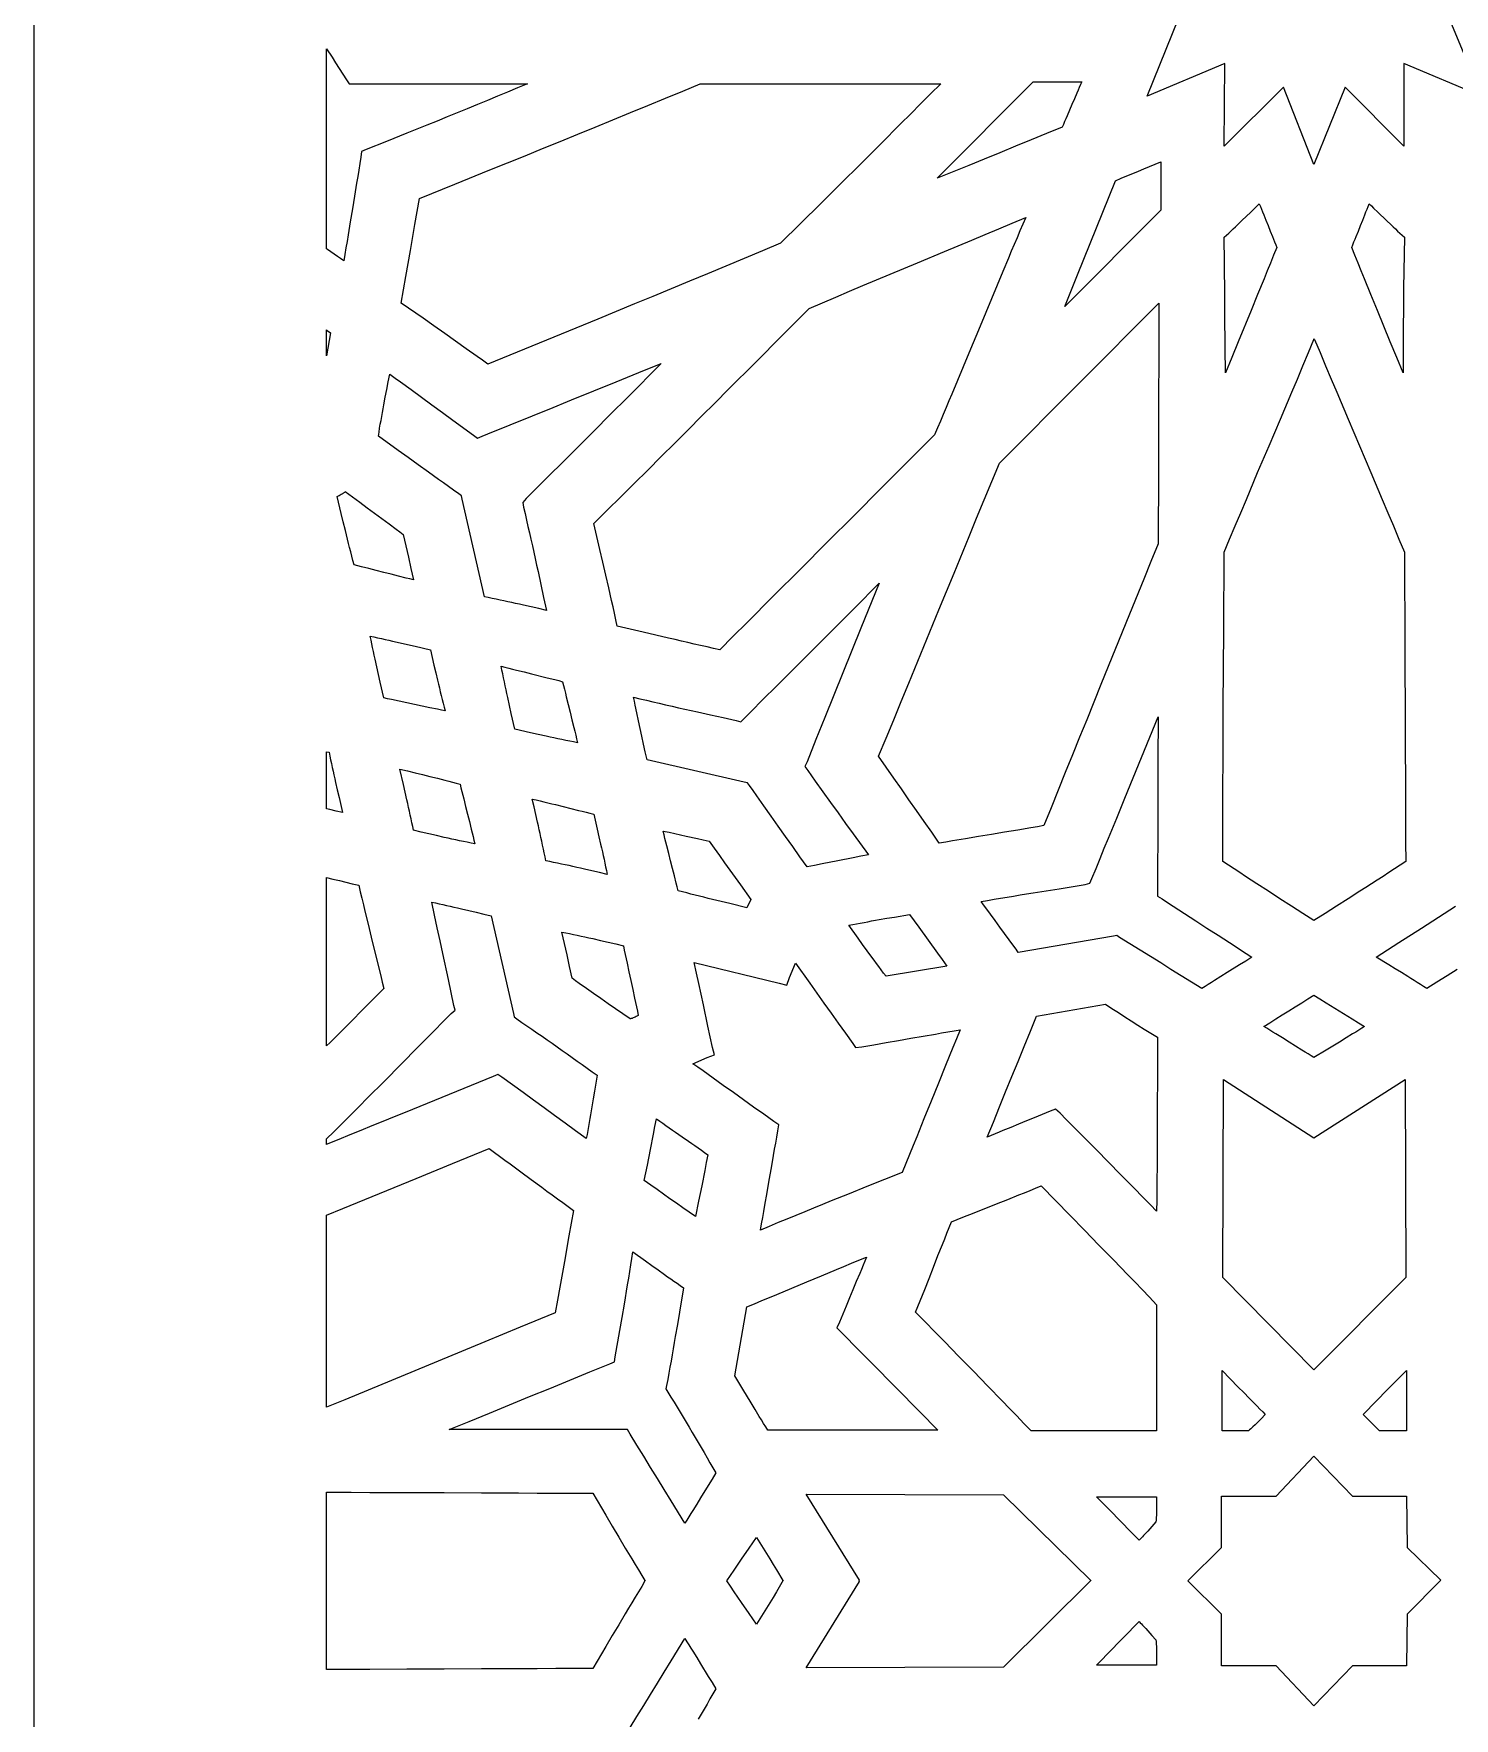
# Model space of a CAD drawing. Extents: x -500 to 500, y -1000 to 1000.
# Drawn here: x -500 to -257.5, y -305 to -17.6 of the extents above; entities that cross this region are included whole.
import ezdxf

# ---------------------------------------------------------------- set-up
doc = ezdxf.new("R2010")
doc.units = 0
doc.layers.add('LAYER_1', color=18, linetype='CONTINUOUS')

msp = doc.modelspace()

# ---------------------------------------------------------------- linework, layer by layer
at = {"layer": 'LAYER_1'}
for points in [[(-500, -1000), (500, -1000), (500, 1000), (-500, 1000)], [(-449.08, -21.63), (-448.46, -22.59), (-447.84, -23.56), (-447.21, -24.51), (-446.59, -25.47), (-446.13, -26.17), (-415.71, -26.17), (-417.42, -26.88), (-419.13, -27.59), (-420.84, -28.3), (-422.56, -29.01), (-424.27, -29.72), (-425.99, -30.42), (-427.71, -31.12), (-429.44, -31.82), (-431.16, -32.52), (-432.88, -33.22), (-436.34, -34.61), (-439.79, -36.01), (-443.25, -37.39), (-444.05, -37.74), (-444.17, -38.67), (-444.34, -39.78), (-444.52, -40.88), (-444.7, -41.99), (-444.88, -43.1), (-445.24, -45.31), (-445.61, -47.52), (-445.97, -49.74), (-446.34, -51.95), (-446.52, -53.06), (-446.7, -54.17), (-446.87, -55.27), (-447.05, -56.38), (-447.61, -55.99), (-448.17, -55.6), (-448.72, -55.21), (-449.27, -54.82), (-449.83, -54.42), (-450, -54.3), (-450, -20.19)], [(-321.34, -26.3), (-321.55, -26.78), (-321.76, -27.26), (-321.97, -27.75), (-322.38, -28.72), (-322.79, -29.7), (-323.2, -30.67), (-323.62, -31.65), (-323.83, -32.13), (-324.04, -32.61), (-324.25, -33.1), (-324.46, -33.57), (-327.11, -34.66), (-329.76, -35.74), (-332.41, -36.83), (-335.08, -37.92), (-337.75, -39), (-340.42, -40.09), (-345.78, -42.26), (-329.42, -25.82), (-321.12, -25.82)], [(-346.91, -27.88), (-348.62, -29.59), (-350.32, -31.3), (-352.03, -33), (-355.44, -36.41), (-358.85, -39.81), (-362.27, -43.21), (-365.68, -46.6), (-372.51, -53.37), (-375.62, -54.67), (-378.73, -55.97), (-381.85, -57.27), (-384.97, -58.56), (-388.09, -59.85), (-391.21, -61.14), (-394.34, -62.43), (-397.46, -63.72), (-400.59, -65), (-403.72, -66.29), (-409.98, -68.85), (-416.24, -71.42), (-422.51, -73.98), (-423.42, -73.33), (-424.33, -72.67), (-426.16, -71.37), (-427.99, -70.07), (-429.84, -68.77), (-431.69, -67.47), (-433.54, -66.16), (-437.26, -63.56), (-436.87, -61.31), (-436.48, -59.06), (-435.7, -54.6), (-434.92, -50.16), (-434.14, -45.73), (-428.14, -43.3), (-422.14, -40.87), (-416.13, -38.43), (-413.14, -37.21), (-410.14, -35.99), (-407.14, -34.77), (-404.15, -33.55), (-401.15, -32.32), (-398.16, -31.09), (-395.17, -29.87), (-392.18, -28.63), (-389.2, -27.4), (-386.22, -26.17), (-345.2, -26.17)], [(-307.64, -47.7), (-324, -64.14), (-321.84, -58.76), (-320.76, -56.07), (-319.68, -53.39), (-318.6, -50.71), (-317.52, -48.04), (-316.44, -45.37), (-315.36, -42.72), (-314.37, -42.29), (-313.4, -41.87), (-312.42, -41.46), (-311.46, -41.06), (-310.5, -40.66), (-309.55, -40.26), (-307.64, -39.48)], [(-290.63, -47.11), (-290.44, -47.57), (-290.25, -48.03), (-290.06, -48.5), (-289.69, -49.43), (-289.33, -50.36), (-288.96, -51.29), (-288.59, -52.22), (-288.4, -52.69), (-288.21, -53.15), (-288.02, -53.61), (-287.83, -54.07), (-288.37, -55.41), (-288.91, -56.76), (-289.46, -58.1), (-290.01, -59.45), (-291.1, -62.13), (-292.21, -64.82), (-294.41, -70.17), (-295.5, -72.83), (-296.58, -75.48), (-296.6, -74.05), (-296.62, -72.61), (-296.64, -71.17), (-296.65, -69.73), (-296.68, -66.84), (-296.7, -63.95), (-296.72, -61.05), (-296.75, -58.14), (-296.76, -56.69), (-296.78, -55.24), (-296.79, -53.78), (-296.81, -52.33), (-296.43, -51.98), (-296.04, -51.63), (-295.66, -51.28), (-295.28, -50.92), (-294.9, -50.57), (-294.52, -50.21), (-293.78, -49.49), (-292.29, -48.06), (-291.56, -47.36), (-291.19, -47), (-290.82, -46.66)], [(-271.68, -47), (-271.31, -47.36), (-270.57, -48.06), (-269.09, -49.49), (-268.34, -50.21), (-267.97, -50.57), (-267.59, -50.92), (-267.21, -51.28), (-266.83, -51.63), (-266.44, -51.98), (-266.05, -52.33), (-266.14, -58.14), (-266.18, -61.05), (-266.21, -63.95), (-266.23, -65.4), (-266.24, -66.84), (-266.25, -68.29), (-266.26, -69.73), (-266.27, -71.17), (-266.28, -72.61), (-266.28, -74.05), (-266.28, -75.48), (-267.37, -72.83), (-268.46, -70.17), (-270.66, -64.82), (-271.76, -62.13), (-272.86, -59.45), (-273.41, -58.1), (-273.95, -56.76), (-274.5, -55.41), (-275.04, -54.07), (-274.85, -53.61), (-274.66, -53.15), (-274.47, -52.69), (-274.28, -52.22), (-273.91, -51.29), (-273.54, -50.36), (-273.17, -49.43), (-272.8, -48.5), (-272.62, -48.03), (-272.43, -47.57), (-272.24, -47.11), (-272.04, -46.66)], [(-331.18, -50.12), (-331.68, -51.27), (-332.17, -52.43), (-332.66, -53.58), (-333.15, -54.74), (-333.64, -55.9), (-334.61, -58.21), (-335.57, -60.53), (-336.54, -62.85), (-338.46, -67.49), (-340.39, -72.14), (-341.35, -74.46), (-342.32, -76.78), (-343.29, -79.09), (-343.78, -80.25), (-344.27, -81.41), (-344.76, -82.56), (-345.25, -83.71), (-345.74, -84.87), (-346.24, -86.02), (-348.53, -88.32), (-350.82, -90.61), (-355.4, -95.2), (-359.98, -99.79), (-364.56, -104.37), (-369.14, -108.95), (-373.72, -113.53), (-378.3, -118.12), (-380.59, -120.42), (-382.88, -122.72), (-383.98, -122.48), (-385.07, -122.23), (-386.17, -121.99), (-387.26, -121.74), (-388.36, -121.49), (-389.45, -121.24), (-390.54, -120.99), (-391.63, -120.73), (-393.81, -120.22), (-396, -119.7), (-400.39, -118.66), (-400.63, -117.58), (-400.87, -116.49), (-401.11, -115.41), (-401.36, -114.32), (-401.61, -113.23), (-401.86, -112.15), (-402.36, -109.97), (-402.87, -107.78), (-403.39, -105.59), (-404.42, -101.18), (-402.11, -98.9), (-399.8, -96.62), (-397.5, -94.33), (-395.19, -92.05), (-392.89, -89.76), (-390.59, -87.46), (-388.3, -85.17), (-386, -82.88), (-383.71, -80.58), (-381.41, -78.28), (-376.83, -73.69), (-372.25, -69.09), (-367.67, -64.48), (-365.37, -63.51), (-363.07, -62.54), (-360.77, -61.56), (-358.46, -60.6), (-356.14, -59.63), (-353.82, -58.66), (-349.18, -56.73), (-344.53, -54.8), (-342.22, -53.83), (-339.9, -52.86), (-337.59, -51.89), (-335.28, -50.92), (-332.98, -49.95), (-330.69, -48.97)], [(-307.99, -73.82), (-308, -78.96), (-308, -84.11), (-308.01, -86.68), (-308.02, -89.25), (-308.03, -91.82), (-308.04, -94.39), (-308.05, -96.96), (-308.07, -99.53), (-308.08, -102.09), (-308.1, -104.66), (-309.32, -107.65), (-310.53, -110.65), (-312.96, -116.64), (-317.84, -128.63), (-320.28, -134.64), (-321.5, -137.64), (-322.72, -140.65), (-323.94, -143.66), (-325.15, -146.67), (-326.36, -149.68), (-327.58, -152.7), (-328.7, -152.89), (-329.82, -153.08), (-332.05, -153.46), (-334.28, -153.83), (-336.5, -154.2), (-338.73, -154.57), (-340.96, -154.95), (-343.19, -155.32), (-344.31, -155.52), (-345.43, -155.71), (-346.73, -153.85), (-348.03, -151.99), (-349.32, -150.15), (-350.62, -148.3), (-351.91, -146.45), (-353.21, -144.61), (-354.51, -142.75), (-355.8, -140.89), (-354.51, -137.77), (-353.21, -134.64), (-351.92, -131.51), (-350.64, -128.39), (-348.06, -122.14), (-345.49, -115.89), (-342.92, -109.63), (-340.35, -103.38), (-339.06, -100.26), (-337.77, -97.13), (-336.47, -94), (-335.18, -90.88), (-307.99, -63.56)], [(-449.89, -68.24), (-449.35, -68.65), (-450, -72.56), (-450, -68.16)], [(-281.38, -69.81), (-280.44, -72.03), (-279.5, -74.27), (-278.55, -76.53), (-277.59, -78.79), (-275.66, -83.35), (-273.71, -87.93), (-271.77, -92.5), (-269.84, -97.06), (-268.88, -99.33), (-267.93, -101.58), (-266.99, -103.82), (-266.05, -106.04), (-266.03, -109.42), (-266.01, -112.76), (-266, -116.08), (-265.98, -119.37), (-265.96, -125.92), (-265.94, -132.44), (-265.92, -138.96), (-265.89, -145.51), (-265.88, -148.8), (-265.86, -152.12), (-265.84, -155.46), (-265.82, -158.83), (-266.78, -159.47), (-267.74, -160.1), (-268.72, -160.73), (-269.7, -161.37), (-270.68, -162.01), (-271.67, -162.64), (-272.66, -163.28), (-273.66, -163.91), (-275.64, -165.18), (-277.62, -166.44), (-279.57, -167.68), (-281.49, -168.91), (-283.41, -167.68), (-285.35, -166.44), (-287.3, -165.18), (-289.27, -163.91), (-291.23, -162.64), (-292.21, -162.01), (-293.19, -161.37), (-294.16, -160.73), (-295.13, -160.1), (-296.09, -159.47), (-297.04, -158.83), (-297.04, -155.46), (-297.04, -152.12), (-297.03, -148.8), (-297.02, -145.51), (-297.01, -142.23), (-297, -138.96), (-296.99, -135.7), (-296.97, -132.44), (-296.94, -125.92), (-296.9, -119.37), (-296.81, -106.04), (-295.88, -103.82), (-294.94, -101.58), (-293.99, -99.33), (-293.03, -97.06), (-291.1, -92.5), (-289.15, -87.93), (-287.21, -83.35), (-285.28, -78.79), (-284.32, -76.53), (-283.37, -74.27), (-282.43, -72.03), (-281.49, -69.81), (-281.49, -69.69)], [(-398.67, -79.66), (-401.55, -82.54), (-404.42, -85.42), (-407.29, -88.3), (-410.17, -91.17), (-411.61, -92.6), (-413.05, -94.03), (-414.5, -95.47), (-415.94, -96.9), (-416.52, -97.59), (-416.4, -98.4), (-416.14, -99.49), (-415.89, -100.58), (-415.64, -101.67), (-415.39, -102.77), (-415.14, -103.86), (-414.89, -104.96), (-414.64, -106.06), (-414.4, -107.16), (-414.16, -108.26), (-413.92, -109.36), (-413.44, -111.57), (-412.96, -113.79), (-412.49, -116), (-413.79, -115.7), (-415.1, -115.39), (-416.42, -115.1), (-417.08, -114.95), (-417.74, -114.8), (-418.41, -114.65), (-419.07, -114.51), (-419.74, -114.37), (-420.41, -114.23), (-421.08, -114.09), (-421.75, -113.95), (-422.41, -113.82), (-423.08, -113.69), (-426.89, -97.01), (-427, -96.44), (-427.46, -96.09), (-428.33, -95.48), (-429.19, -94.87), (-430.05, -94.25), (-430.92, -93.64), (-432.64, -92.41), (-434.36, -91.17), (-436.07, -89.93), (-437.78, -88.7), (-441.17, -86.25), (-441.06, -85.58), (-440.95, -84.91), (-440.84, -84.24), (-440.72, -83.58), (-440.6, -82.91), (-440.48, -82.25), (-440.36, -81.6), (-440.24, -80.94), (-439.99, -79.63), (-439.73, -78.32), (-439.47, -77.02), (-439.21, -75.71), (-438.31, -76.36), (-437.4, -77.02), (-435.6, -78.32), (-433.81, -79.62), (-432.03, -80.92), (-430.25, -82.23), (-428.47, -83.53), (-424.93, -86.13), (-424.24, -86.6), (-423.43, -86.25), (-421.53, -85.49), (-419.63, -84.72), (-417.73, -83.96), (-415.82, -83.19), (-413.92, -82.42), (-412.02, -81.65), (-408.21, -80.1), (-400.57, -76.99), (-396.74, -75.42), (-392.9, -73.86)], [(-444.31, -97.56), (-443.06, -98.48), (-441.82, -99.39), (-440.58, -100.3), (-439.35, -101.21), (-438.12, -102.12), (-437.52, -102.58), (-436.91, -103.03), (-436.69, -103.99), (-436.48, -104.96), (-436.05, -106.91), (-435.61, -108.86), (-435.4, -109.83), (-435.18, -110.79), (-435.81, -110.64), (-436.44, -110.48), (-437.71, -110.17), (-438.98, -109.84), (-440.25, -109.52), (-441.52, -109.19), (-442.8, -108.87), (-444.06, -108.55), (-444.69, -108.4), (-445.32, -108.24), (-445.51, -107.51), (-445.7, -106.77), (-445.89, -106.03), (-446.08, -105.29), (-446.26, -104.56), (-446.44, -103.82), (-446.8, -102.35), (-447.16, -100.89), (-447.51, -99.44), (-448.2, -96.55), (-447.85, -96.38), (-447.68, -96.29), (-447.51, -96.19), (-447.34, -96.09), (-447.25, -96.04), (-447.16, -95.98), (-447.08, -95.93), (-446.99, -95.87), (-446.9, -95.81), (-446.82, -95.74)], [(-358.8, -119.01), (-360.35, -122.82), (-361.89, -126.64), (-363.44, -130.44), (-364.97, -134.24), (-366.5, -138.03), (-368.01, -141.82), (-368.36, -142.63), (-367.9, -143.32), (-367.25, -144.23), (-366.6, -145.14), (-365.31, -146.95), (-364.01, -148.75), (-362.71, -150.54), (-361.42, -152.33), (-360.12, -154.12), (-357.53, -157.68), (-358.83, -157.94), (-360.14, -158.2), (-362.77, -158.72), (-365.4, -159.24), (-366.71, -159.5), (-368.01, -159.76), (-368.62, -158.89), (-369.23, -158.02), (-370.45, -156.29), (-371.68, -154.55), (-372.91, -152.81), (-374.14, -151.08), (-375.37, -149.34), (-376.59, -147.61), (-377.2, -146.74), (-377.81, -145.87), (-378.15, -145.41), (-378.73, -145.29), (-395.32, -141.47), (-395.47, -140.8), (-395.62, -140.13), (-395.91, -138.8), (-396.19, -137.47), (-396.47, -136.14), (-396.75, -134.82), (-397.04, -133.49), (-397.33, -132.16), (-397.47, -131.49), (-397.62, -130.82), (-396.52, -131.08), (-395.42, -131.33), (-394.33, -131.59), (-393.23, -131.84), (-392.14, -132.09), (-391.05, -132.34), (-389.96, -132.59), (-388.87, -132.83), (-386.68, -133.32), (-384.5, -133.8), (-382.31, -134.28), (-380.11, -134.76), (-379.3, -134.99), (-378.73, -134.41), (-377.28, -132.95), (-375.83, -131.5), (-372.94, -128.61), (-370.05, -125.72), (-367.16, -122.85), (-364.28, -119.97), (-361.41, -117.1), (-358.54, -114.24), (-357.11, -112.8), (-355.69, -111.37)], [(-441.93, -120.53), (-441.3, -120.67), (-440.66, -120.8), (-440.03, -120.94), (-439.39, -121.08), (-438.75, -121.22), (-437.47, -121.51), (-436.18, -121.81), (-434.89, -122.11), (-432.3, -122.72), (-431.69, -125.32), (-431.39, -126.62), (-431.08, -127.92), (-430.92, -128.58), (-430.76, -129.23), (-430.6, -129.88), (-430.44, -130.53), (-430.27, -131.18), (-430.11, -131.83), (-429.94, -132.48), (-429.77, -133.13), (-430.42, -133), (-431.07, -132.87), (-432.38, -132.6), (-433.69, -132.32), (-435.01, -132.03), (-436.33, -131.75), (-437.64, -131.47), (-438.95, -131.2), (-439.6, -131.07), (-440.25, -130.93), (-440.85, -128.26), (-441.15, -126.94), (-441.45, -125.62), (-441.73, -124.31), (-441.88, -123.66), (-442.02, -123.01), (-442.15, -122.35), (-442.29, -121.7), (-442.42, -121.05), (-442.56, -120.4)], [(-419.56, -125.67), (-418.91, -125.84), (-418.26, -126), (-417.61, -126.17), (-416.31, -126.5), (-415.01, -126.83), (-412.38, -127.48), (-411.05, -127.81), (-410.39, -127.98), (-409.72, -128.16), (-409.57, -128.81), (-409.41, -129.46), (-409.26, -130.11), (-409.1, -130.76), (-408.78, -132.06), (-408.45, -133.37), (-408.13, -134.67), (-407.81, -135.97), (-407.65, -136.62), (-407.49, -137.27), (-407.34, -137.92), (-407.19, -138.58), (-407.86, -138.44), (-408.52, -138.31), (-409.19, -138.17), (-409.86, -138.03), (-410.53, -137.89), (-411.2, -137.75), (-411.87, -137.61), (-412.54, -137.46), (-413.88, -137.17), (-415.22, -136.87), (-417.9, -136.26), (-418.5, -133.57), (-418.8, -132.22), (-419.1, -130.88), (-419.24, -130.2), (-419.38, -129.53), (-419.53, -128.86), (-419.67, -128.19), (-419.8, -127.51), (-419.94, -126.84), (-420.07, -126.17), (-420.2, -125.49)], [(-308.11, -141.63), (-308.11, -145.34), (-308.12, -149.05), (-308.13, -150.91), (-308.13, -152.76), (-308.14, -154.62), (-308.15, -156.48), (-308.17, -158.34), (-308.18, -160.2), (-308.2, -162.06), (-308.22, -163.93), (-308.22, -164.74), (-307.41, -165.2), (-306.46, -165.83), (-305.51, -166.46), (-304.55, -167.08), (-303.59, -167.7), (-301.67, -168.94), (-299.75, -170.18), (-297.83, -171.42), (-295.91, -172.66), (-294.95, -173.28), (-294, -173.9), (-293.04, -174.53), (-292.09, -175.16), (-293.13, -175.81), (-294.18, -176.46), (-296.31, -177.78), (-297.38, -178.44), (-298.46, -179.11), (-299, -179.45), (-299.54, -179.79), (-300.08, -180.14), (-300.62, -180.48), (-302.38, -179.4), (-304.14, -178.31), (-305.89, -177.23), (-307.64, -176.14), (-309.39, -175.06), (-311.15, -173.97), (-312.91, -172.89), (-314.67, -171.8), (-315.13, -171.45), (-315.71, -171.57), (-331.95, -174.35), (-332.34, -173.81), (-332.74, -173.26), (-333.53, -172.18), (-334.32, -171.09), (-335.12, -170.01), (-335.92, -168.92), (-336.72, -167.84), (-337.51, -166.75), (-337.9, -166.21), (-338.29, -165.67), (-337.19, -165.47), (-336.08, -165.28), (-334.97, -165.09), (-333.86, -164.9), (-332.75, -164.72), (-331.64, -164.54), (-330.53, -164.35), (-329.42, -164.17), (-327.19, -163.82), (-324.97, -163.47), (-320.55, -162.77), (-319.74, -162.54), (-319.4, -161.73), (-318.68, -160.01), (-317.97, -158.3), (-317.27, -156.58), (-316.56, -154.87), (-315.15, -151.43), (-313.75, -148), (-310.94, -141.1), (-309.53, -137.64), (-308.1, -134.18)], [(-449.58, -140.2), (-449.45, -140.85), (-449.32, -141.49), (-449.18, -142.14), (-449.04, -142.78), (-448.9, -143.43), (-448.76, -144.07), (-448.62, -144.71), (-448.47, -145.35), (-448.18, -146.63), (-447.88, -147.91), (-447.28, -150.5), (-448.38, -150.24), (-449.48, -149.98), (-450, -149.86), (-450, -140.1)], [(-436.19, -143.39), (-434.91, -143.7), (-433.63, -144.01), (-432.36, -144.32), (-431.08, -144.64), (-430.45, -144.8), (-429.81, -144.96), (-429.17, -145.13), (-428.52, -145.3), (-427.88, -145.46), (-427.23, -145.64), (-427.08, -146.27), (-426.92, -146.9), (-426.61, -148.17), (-426.29, -149.45), (-425.96, -150.73), (-425.64, -152.01), (-425.32, -153.29), (-425, -154.56), (-424.85, -155.19), (-424.7, -155.82), (-425.35, -155.69), (-426, -155.56), (-426.65, -155.42), (-427.31, -155.28), (-427.96, -155.14), (-428.62, -155), (-429.28, -154.86), (-429.94, -154.71), (-431.26, -154.42), (-432.57, -154.12), (-433.88, -153.81), (-435.18, -153.51), (-435.31, -152.86), (-435.45, -152.21), (-435.58, -151.56), (-435.72, -150.9), (-435.86, -150.25), (-436, -149.6), (-436.15, -148.95), (-436.29, -148.3), (-436.58, -147), (-436.88, -145.7), (-437.49, -143.09)], [(-414.24, -148.34), (-413.57, -148.49), (-412.91, -148.65), (-412.25, -148.81), (-411.59, -148.97), (-410.93, -149.13), (-409.62, -149.46), (-408.31, -149.78), (-407.01, -150.11), (-406.37, -150.26), (-405.72, -150.42), (-405.07, -150.58), (-404.42, -150.73), (-403.82, -153.32), (-403.52, -154.6), (-403.23, -155.88), (-403.08, -156.52), (-402.94, -157.16), (-402.79, -157.81), (-402.65, -158.45), (-402.52, -159.09), (-402.38, -159.74), (-402.25, -160.38), (-402.12, -161.03), (-403.41, -160.73), (-404.71, -160.43), (-406.01, -160.13), (-406.66, -159.98), (-407.31, -159.83), (-407.97, -159.69), (-408.62, -159.54), (-409.28, -159.4), (-409.94, -159.26), (-410.6, -159.12), (-411.27, -158.98), (-411.93, -158.85), (-412.6, -158.72), (-412.73, -158.05), (-412.86, -157.38), (-413, -156.71), (-413.14, -156.05), (-413.28, -155.38), (-413.42, -154.72), (-413.56, -154.07), (-413.71, -153.41), (-413.86, -152.75), (-414, -152.1), (-414.3, -150.79), (-414.6, -149.49), (-414.9, -148.18)], [(-391.56, -153.84), (-390.58, -154.06), (-388.64, -154.49), (-386.69, -154.93), (-385.71, -155.14), (-384.72, -155.36), (-383.85, -156.58), (-382.97, -157.81), (-382.08, -159.05), (-381.19, -160.3), (-379.39, -162.8), (-377.58, -165.32), (-378.27, -166.71), (-381.21, -166.01), (-382.67, -165.66), (-384.14, -165.3), (-384.88, -165.12), (-385.61, -164.94), (-386.35, -164.76), (-387.08, -164.57), (-387.82, -164.39), (-388.55, -164.2), (-389.28, -164.01), (-390.02, -163.81), (-390.17, -163.18), (-390.33, -162.55), (-390.64, -161.28), (-390.96, -160), (-391.29, -158.72), (-391.61, -157.44), (-391.93, -156.16), (-392.25, -154.89), (-392.4, -154.26), (-392.55, -153.63)], [(-448.92, -161.83), (-447.82, -162.09), (-446.72, -162.36), (-445.62, -162.62), (-444.51, -162.89), (-444.25, -163.99), (-443.99, -165.1), (-443.73, -166.21), (-443.46, -167.31), (-442.92, -169.52), (-442.38, -171.73), (-441.31, -176.12), (-440.77, -178.31), (-440.51, -179.4), (-440.25, -180.48), (-449.41, -189.69), (-450, -190.28), (-450, -161.56)], [(-431.44, -165.91), (-430.81, -166.05), (-430.18, -166.18), (-429.55, -166.32), (-428.91, -166.46), (-428.28, -166.61), (-427.64, -166.75), (-427, -166.9), (-425.73, -167.19), (-424.46, -167.49), (-423.19, -167.79), (-421.93, -168.1), (-418.13, -184.77), (-418.02, -185.35), (-417.55, -185.69), (-416.69, -186.28), (-415.83, -186.87), (-414.96, -187.46), (-414.1, -188.06), (-413.24, -188.65), (-412.38, -189.25), (-411.52, -189.85), (-410.66, -190.45), (-409.8, -191.06), (-408.94, -191.66), (-408.09, -192.27), (-407.23, -192.87), (-406.38, -193.48), (-405.53, -194.09), (-404.69, -194.69), (-403.84, -195.3), (-404.28, -197.99), (-404.5, -199.34), (-404.72, -200.68), (-404.84, -201.36), (-404.95, -202.03), (-405.07, -202.7), (-405.19, -203.38), (-405.31, -204.05), (-405.43, -204.72), (-405.56, -205.4), (-405.69, -206.07), (-407.5, -204.77), (-409.3, -203.46), (-411.09, -202.16), (-412.89, -200.86), (-414.68, -199.56), (-416.48, -198.25), (-418.28, -196.95), (-420.09, -195.65), (-420.78, -195.19), (-421.59, -195.53), (-429.1, -198.57), (-432.86, -200.1), (-436.62, -201.63), (-438.5, -202.39), (-440.38, -203.16), (-442.26, -203.93), (-444.14, -204.7), (-446.02, -205.47), (-447.9, -206.25), (-449.78, -207.02), (-450, -207.12), (-450, -206.16), (-448.77, -204.93), (-447.33, -203.5), (-445.89, -202.06), (-444.45, -200.61), (-443.01, -199.17), (-440.15, -196.29), (-434.43, -190.52), (-431.58, -187.64), (-430.16, -186.2), (-428.73, -184.77), (-428.04, -184.19), (-428.27, -183.38), (-429.22, -178.95), (-430.17, -174.54), (-430.65, -172.34), (-431.12, -170.14), (-431.6, -167.96), (-432.07, -165.78)], [(-349.72, -168.95), (-348.93, -170.05), (-347.33, -172.26), (-345.74, -174.47), (-344.95, -175.57), (-344.17, -176.66), (-354.53, -178.4), (-354.94, -177.86), (-355.35, -177.31), (-355.75, -176.77), (-356.16, -176.23), (-356.56, -175.69), (-356.95, -175.14), (-357.75, -174.06), (-358.53, -172.97), (-359.31, -171.89), (-360.87, -169.72), (-360.22, -169.59), (-359.57, -169.46), (-358.93, -169.34), (-358.28, -169.22), (-357.63, -169.1), (-356.98, -168.98), (-356.33, -168.86), (-355.69, -168.75), (-354.39, -168.52), (-353.09, -168.3), (-350.5, -167.86)], [(-409.19, -171.01), (-408.53, -171.14), (-407.88, -171.28), (-407.22, -171.42), (-406.57, -171.56), (-405.91, -171.7), (-405.25, -171.84), (-404.59, -171.99), (-403.28, -172.28), (-401.96, -172.58), (-400.65, -172.89), (-399.35, -173.19), (-399.2, -173.93), (-399.04, -174.67), (-398.73, -176.16), (-398.41, -177.65), (-398.08, -179.15), (-397.76, -180.65), (-397.44, -182.14), (-397.12, -183.63), (-396.97, -184.37), (-396.82, -185.11), (-397.16, -185.29), (-397.33, -185.37), (-397.51, -185.45), (-397.68, -185.52), (-397.77, -185.55), (-397.85, -185.59), (-397.94, -185.62), (-398.03, -185.64), (-398.11, -185.67), (-398.2, -185.69), (-400.7, -183.96), (-401.95, -183.09), (-403.2, -182.22), (-404.44, -181.35), (-405.67, -180.48), (-406.89, -179.62), (-407.5, -179.18), (-408.11, -178.75), (-408.54, -176.75), (-408.97, -174.77), (-409.19, -173.78), (-409.4, -172.8), (-409.62, -171.83), (-409.84, -170.87)], [(-372.74, -179.56), (-371.47, -179.9), (-371.01, -178.63), (-369.97, -176.2), (-367.55, -179.59), (-365.12, -182.99), (-363.9, -184.69), (-362.67, -186.41), (-361.43, -188.13), (-360.18, -189.86), (-359.72, -190.56), (-358.68, -190.44), (-357.64, -190.26), (-356.6, -190.09), (-354.51, -189.73), (-352.42, -189.36), (-350.31, -188.99), (-348.21, -188.62), (-346.09, -188.26), (-345.04, -188.08), (-343.98, -187.9), (-342.92, -187.72), (-341.86, -187.55), (-342.49, -189.06), (-343.11, -190.58), (-343.73, -192.1), (-344.35, -193.62), (-345.58, -196.66), (-346.82, -199.7), (-348.05, -202.74), (-349.28, -205.78), (-349.9, -207.3), (-350.52, -208.82), (-351.14, -210.34), (-351.77, -211.86), (-357.82, -214.29), (-360.84, -215.51), (-363.87, -216.73), (-365.38, -217.35), (-366.89, -217.96), (-368.4, -218.58), (-369.91, -219.2), (-371.43, -219.82), (-372.94, -220.44), (-374.45, -221.07), (-375.96, -221.7), (-375.77, -220.63), (-375.58, -219.57), (-375.39, -218.51), (-375.2, -217.44), (-374.83, -215.32), (-374.47, -213.2), (-374.1, -211.09), (-373.73, -208.98), (-373.54, -207.93), (-373.35, -206.88), (-373.16, -205.84), (-372.97, -204.79), (-372.85, -203.75), (-373.66, -203.17), (-374.52, -202.56), (-375.39, -201.95), (-377.12, -200.72), (-378.84, -199.49), (-380.57, -198.25), (-382.3, -197.02), (-384.03, -195.78), (-385.76, -194.55), (-386.62, -193.94), (-387.48, -193.33), (-385.07, -192.29), (-383.8, -191.83), (-384.14, -190.56), (-384.92, -186.91), (-385.7, -183.28), (-386.09, -181.47), (-386.48, -179.66), (-386.87, -177.87), (-387.25, -176.08)], [(-315.97, -183.88), (-314.86, -184.6), (-313.76, -185.32), (-312.66, -186.03), (-311.55, -186.73), (-310.45, -187.43), (-309.34, -188.12), (-308.22, -188.82), (-308.22, -196.27), (-308.23, -199.98), (-308.23, -203.68), (-308.24, -205.53), (-308.25, -207.38), (-308.26, -209.23), (-308.27, -211.07), (-308.28, -212.92), (-308.3, -214.76), (-308.31, -216.61), (-308.34, -218.46), (-309.37, -217.41), (-310.4, -216.37), (-312.46, -214.29), (-314.52, -212.2), (-316.57, -210.12), (-318.63, -208.04), (-320.68, -205.95), (-322.74, -203.87), (-323.77, -202.83), (-324.81, -201.78), (-325.62, -201.09), (-326.54, -201.44), (-327.21, -201.72), (-327.88, -202), (-328.55, -202.27), (-329.22, -202.55), (-330.56, -203.09), (-331.9, -203.64), (-333.23, -204.18), (-334.57, -204.73), (-335.24, -205), (-335.91, -205.28), (-336.58, -205.56), (-337.25, -205.84), (-336.21, -203.27), (-335.16, -200.7), (-334.11, -198.12), (-333.05, -195.53), (-331.99, -192.95), (-330.93, -190.37), (-329.88, -187.8), (-328.84, -185.23), (-317.09, -183.15)], [(-280.47, -182.27), (-279.4, -182.93), (-277.17, -184.3), (-274.95, -185.68), (-273.87, -186.34), (-272.85, -186.97), (-273.34, -187.28), (-273.84, -187.59), (-274.36, -187.92), (-274.9, -188.25), (-276, -188.94), (-277.13, -189.63), (-278.26, -190.32), (-279.38, -191), (-281.49, -192.29), (-281.98, -191.98), (-282.48, -191.66), (-283, -191.34), (-283.54, -191), (-284.63, -190.32), (-285.75, -189.63), (-286.87, -188.94), (-287.97, -188.25), (-288.51, -187.92), (-289.03, -187.59), (-289.53, -187.28), (-290.02, -186.97), (-289.03, -186.34), (-287.99, -185.68), (-286.9, -185), (-285.8, -184.3), (-284.68, -183.61), (-283.58, -182.93), (-282.51, -182.27), (-281.49, -181.64)], [(-265.82, -229.8), (-281.49, -245.54), (-297.04, -229.8), (-296.93, -196), (-281.49, -205.95), (-265.94, -196)], [(-393.16, -203.1), (-392.62, -203.49), (-392.08, -203.87), (-391.53, -204.26), (-390.98, -204.64), (-390.43, -205.02), (-389.33, -205.78), (-388.23, -206.54), (-387.68, -206.92), (-387.13, -207.3), (-386.58, -207.68), (-386.03, -208.07), (-385.49, -208.46), (-384.95, -208.85), (-385.21, -210.19), (-385.47, -211.52), (-385.99, -214.16), (-386.51, -216.77), (-387.02, -219.38), (-388.11, -218.64), (-389.2, -217.89), (-390.3, -217.12), (-391.4, -216.36), (-392.5, -215.58), (-393.6, -214.81), (-394.69, -214.03), (-395.24, -213.64), (-395.78, -213.25), (-395.52, -211.94), (-395.26, -210.62), (-394.74, -207.98), (-394.22, -205.33), (-393.97, -204.02), (-393.71, -202.71)], [(-421.37, -208.46), (-420.47, -209.11), (-419.57, -209.77), (-418.67, -210.43), (-417.77, -211.09), (-416.87, -211.75), (-415.08, -213.07), (-413.28, -214.4), (-412.39, -215.06), (-411.49, -215.72), (-410.59, -216.38), (-409.69, -217.03), (-408.78, -217.69), (-407.88, -218.34), (-408.65, -222.7), (-409.43, -227.08), (-410.21, -231.46), (-410.6, -233.64), (-410.99, -235.82), (-416.99, -238.29), (-422.98, -240.77), (-434.95, -245.72), (-446.92, -250.67), (-450, -251.94), (-450, -219.19), (-447.22, -218.05), (-434.74, -212.93), (-428.5, -210.37), (-422.28, -207.8)], [(-323.11, -219.21), (-320.65, -221.73), (-318.19, -224.26), (-315.72, -226.79), (-313.26, -229.33), (-312.03, -230.6), (-310.8, -231.87), (-309.57, -233.15), (-308.34, -234.43), (-308.34, -255.96), (-329.76, -255.96), (-331, -254.68), (-332.23, -253.41), (-333.46, -252.13), (-334.69, -250.86), (-337.15, -248.32), (-339.61, -245.79), (-342.08, -243.26), (-344.54, -240.74), (-349.47, -235.7), (-349.08, -234.75), (-348.69, -233.79), (-348.31, -232.83), (-347.93, -231.87), (-347.17, -229.94), (-346.41, -228.01), (-345.66, -226.07), (-344.9, -224.15), (-344.51, -223.18), (-344.13, -222.22), (-343.75, -221.26), (-343.36, -220.31), (-341.42, -219.53), (-339.49, -218.76), (-335.65, -217.24), (-333.74, -216.48), (-331.84, -215.72), (-330.89, -215.33), (-329.94, -214.95), (-328.99, -214.56), (-328.04, -214.17)], [(-395.58, -226.96), (-394.5, -227.74), (-393.42, -228.51), (-392.34, -229.28), (-391.8, -229.66), (-391.26, -230.04), (-390.72, -230.42), (-390.18, -230.79), (-389.64, -231.17), (-389.1, -231.54), (-389.79, -235.7), (-390.14, -237.79), (-390.49, -239.87), (-390.67, -240.91), (-390.85, -241.96), (-391.04, -243), (-391.22, -244.04), (-391.41, -245.08), (-391.59, -246.12), (-391.78, -247.17), (-391.98, -248.21), (-392.09, -248.79), (-391.75, -249.37), (-391.23, -250.21), (-390.71, -251.06), (-390.19, -251.92), (-389.68, -252.77), (-389.16, -253.63), (-388.64, -254.49), (-388.13, -255.35), (-387.61, -256.21), (-387.1, -257.07), (-386.59, -257.94), (-386.08, -258.8), (-385.57, -259.67), (-385.07, -260.54), (-384.57, -261.41), (-384.07, -262.27), (-383.57, -263.14), (-384.22, -264.19), (-384.87, -265.25), (-386.17, -267.38), (-386.84, -268.46), (-387.5, -269.54), (-387.84, -270.08), (-388.18, -270.62), (-388.52, -271.17), (-388.87, -271.71), (-391.2, -267.89), (-392.37, -265.98), (-393.53, -264.08), (-394.7, -262.19), (-395.87, -260.3), (-397.03, -258.41), (-398.2, -256.54), (-398.66, -255.73), (-429.08, -255.73), (-425.66, -254.34), (-422.23, -252.94), (-418.8, -251.53), (-415.37, -250.12), (-411.93, -248.71), (-408.5, -247.3), (-405.07, -245.9), (-401.66, -244.5), (-400.85, -244.16), (-400.73, -243.35), (-399.96, -238.85), (-399.57, -236.61), (-399.19, -234.37), (-399, -233.26), (-398.82, -232.14), (-398.63, -231.02), (-398.45, -229.9), (-398.27, -228.78), (-398.09, -227.65), (-397.91, -226.53), (-397.74, -225.4)], [(-358.16, -227.02), (-358.44, -227.72), (-358.73, -228.41), (-359.02, -229.11), (-359.6, -230.49), (-360.18, -231.88), (-360.76, -233.27), (-361.34, -234.66), (-361.63, -235.36), (-361.92, -236.05), (-362.2, -236.75), (-362.48, -237.44), (-362.94, -238.37), (-362.14, -239.18), (-361.1, -240.22), (-360.07, -241.26), (-358.01, -243.35), (-355.95, -245.43), (-353.9, -247.51), (-351.85, -249.6), (-349.79, -251.68), (-347.73, -253.76), (-346.7, -254.81), (-345.66, -255.85), (-374.7, -255.85), (-375.06, -255.26), (-375.43, -254.68), (-375.79, -254.09), (-376.15, -253.51), (-376.86, -252.34), (-377.56, -251.17), (-378.96, -248.86), (-379.65, -247.72), (-380.34, -246.59), (-378.27, -234.78), (-376.99, -234.26), (-375.72, -233.73), (-374.44, -233.2), (-373.17, -232.68), (-370.62, -231.62), (-368.07, -230.55), (-365.52, -229.49), (-362.97, -228.43), (-361.7, -227.9), (-360.42, -227.37), (-359.15, -226.85), (-357.88, -226.33)], [(-296.7, -246.14), (-296.25, -246.61), (-295.79, -247.08), (-295.33, -247.55), (-294.86, -248.02), (-294.4, -248.49), (-293.47, -249.42), (-292.54, -250.36), (-292.08, -250.82), (-291.62, -251.29), (-291.16, -251.76), (-290.7, -252.24), (-290.24, -252.71), (-289.79, -253.19), (-290.48, -253.88), (-290.83, -254.23), (-291.18, -254.57), (-291.54, -254.92), (-291.91, -255.27), (-292.09, -255.44), (-292.28, -255.62), (-292.47, -255.79), (-292.67, -255.96), (-297.16, -255.96), (-297.16, -245.66)], [(-265.71, -255.96), (-270.32, -255.96), (-273.08, -253.19), (-272.63, -252.71), (-272.17, -252.24), (-271.72, -251.76), (-271.26, -251.29), (-270.35, -250.36), (-269.44, -249.42), (-268.52, -248.49), (-267.59, -247.55), (-265.71, -245.66)], [(-274.92, -267.08), (-265.71, -267.08), (-265.59, -275.88), (-259.84, -281.43), (-259.9, -281.49), (-265.59, -287.22), (-265.71, -296.02), (-274.92, -296.02), (-281.49, -302.85), (-287.94, -296.02), (-297.27, -296.02), (-297.27, -287.22), (-303.02, -281.55), (-297.27, -275.88), (-297.27, -267.08), (-287.94, -267.08), (-281.49, -260.25)], [(-448.99, -266.42), (-445.82, -266.44), (-442.64, -266.45), (-436.29, -266.48), (-429.94, -266.5), (-423.59, -266.52), (-417.24, -266.55), (-414.06, -266.56), (-410.89, -266.58), (-407.71, -266.59), (-404.54, -266.61), (-402.34, -270.35), (-401.24, -272.21), (-400.13, -274.08), (-399.02, -275.95), (-398.46, -276.88), (-397.9, -277.81), (-397.34, -278.75), (-396.78, -279.68), (-396.21, -280.62), (-395.68, -281.49), (-395.65, -281.43), (-396.21, -282.48), (-396.78, -283.42), (-397.34, -284.35), (-397.9, -285.28), (-398.46, -286.22), (-399.02, -287.15), (-400.13, -289.02), (-401.24, -290.88), (-402.34, -292.75), (-404.54, -296.48), (-407.71, -296.5), (-410.89, -296.52), (-414.06, -296.54), (-417.24, -296.55), (-423.59, -296.58), (-429.94, -296.6), (-436.29, -296.62), (-442.64, -296.65), (-445.82, -296.66), (-448.99, -296.68), (-450, -296.68), (-450, -266.42)], [(-334.49, -266.85), (-319.58, -281.49), (-319.52, -281.43), (-334.49, -296.25), (-368.13, -296.37), (-359.08, -281.66), (-359.15, -281.55), (-359.08, -281.43), (-368.13, -266.73)], [(-308.34, -268.25), (-308.34, -268.79), (-308.35, -269.33), (-308.36, -269.61), (-308.36, -269.88), (-308.37, -270.15), (-308.38, -270.42), (-308.4, -270.68), (-308.41, -270.95), (-308.43, -271.21), (-308.45, -271.48), (-309.14, -272.26), (-309.49, -272.65), (-309.85, -273.04), (-310.21, -273.43), (-310.57, -273.82), (-310.76, -274.02), (-310.95, -274.21), (-311.14, -274.41), (-311.33, -274.6), (-311.78, -274.15), (-312.24, -273.69), (-313.15, -272.76), (-314.05, -271.83), (-314.96, -270.9), (-315.87, -269.96), (-316.77, -269.03), (-317.68, -268.11), (-318.14, -267.65), (-318.59, -267.19), (-308.34, -267.19)], [(-376.08, -275.04), (-375.52, -275.96), (-374.95, -276.88), (-374.38, -277.8), (-373.81, -278.73), (-373.24, -279.67), (-372.13, -281.49), (-372.1, -281.43), (-373.24, -283.43), (-373.81, -284.36), (-374.38, -285.29), (-374.95, -286.22), (-375.52, -287.14), (-376.08, -288.05), (-376.65, -288.96), (-377.28, -288.04), (-377.91, -287.12), (-379.18, -285.26), (-380.46, -283.39), (-381.09, -282.47), (-381.72, -281.55), (-381.72, -281.55), (-381.09, -280.63), (-380.46, -279.7), (-379.18, -277.84), (-377.91, -275.98), (-377.28, -275.06), (-376.65, -274.14)], [(-311.14, -288.69), (-310.95, -288.89), (-310.76, -289.08), (-310.57, -289.28), (-310.21, -289.67), (-309.85, -290.06), (-309.49, -290.45), (-309.14, -290.84), (-308.45, -291.62), (-308.43, -291.88), (-308.41, -292.15), (-308.4, -292.41), (-308.38, -292.68), (-308.37, -292.95), (-308.36, -293.22), (-308.36, -293.49), (-308.35, -293.76), (-308.34, -294.3), (-308.34, -294.84), (-308.34, -295.9), (-318.59, -295.9), (-318.14, -295.45), (-317.68, -294.99), (-316.77, -294.06), (-315.87, -293.13), (-314.96, -292.2), (-314.05, -291.27), (-313.15, -290.34), (-312.24, -289.41), (-311.78, -288.95), (-311.33, -288.49)]]:
    msp.add_lwpolyline(points, close=True, dxfattribs=at)
for points in [[(-258.45, -14.94), (-252.92, -28.25), (-266.17, -22.69), (-266.17, -36.82), (-276.19, -26.74), (-281.49, -39.94), (-286.68, -26.74), (-296.81, -36.82), (-296.7, -22.69), (-309.95, -28.25), (-304.53, -14.94)], [(-257.03, -177.23), (-258.78, -178.31), (-260.52, -179.4), (-262.25, -180.48), (-262.79, -180.14), (-263.33, -179.79), (-263.87, -179.45), (-264.41, -179.11), (-264.95, -178.78), (-265.49, -178.44), (-266.57, -177.78), (-267.65, -177.12), (-268.73, -176.46), (-270.89, -175.16), (-269.92, -174.53), (-268.95, -173.9), (-267.01, -172.66), (-263.13, -170.18), (-261.2, -168.94), (-260.24, -168.32), (-259.28, -167.7), (-258.32, -167.08), (-257.36, -166.46)], [(-398.2, -306.55), (-397.03, -304.68), (-395.87, -302.8), (-394.7, -300.91), (-393.53, -299.01), (-392.37, -297.11), (-391.2, -295.21), (-388.87, -291.39), (-388.52, -291.93), (-388.18, -292.47), (-387.84, -293.02), (-387.5, -293.56), (-386.84, -294.64), (-386.17, -295.72), (-384.87, -297.85), (-384.22, -298.91), (-383.57, -299.96), (-384.07, -300.82), (-384.57, -301.69), (-385.07, -302.56), (-385.57, -303.43), (-386.08, -304.29), (-386.59, -305.16)]]:
    msp.add_lwpolyline(points, dxfattribs=at)

doc.saveas('drawing.dxf')
